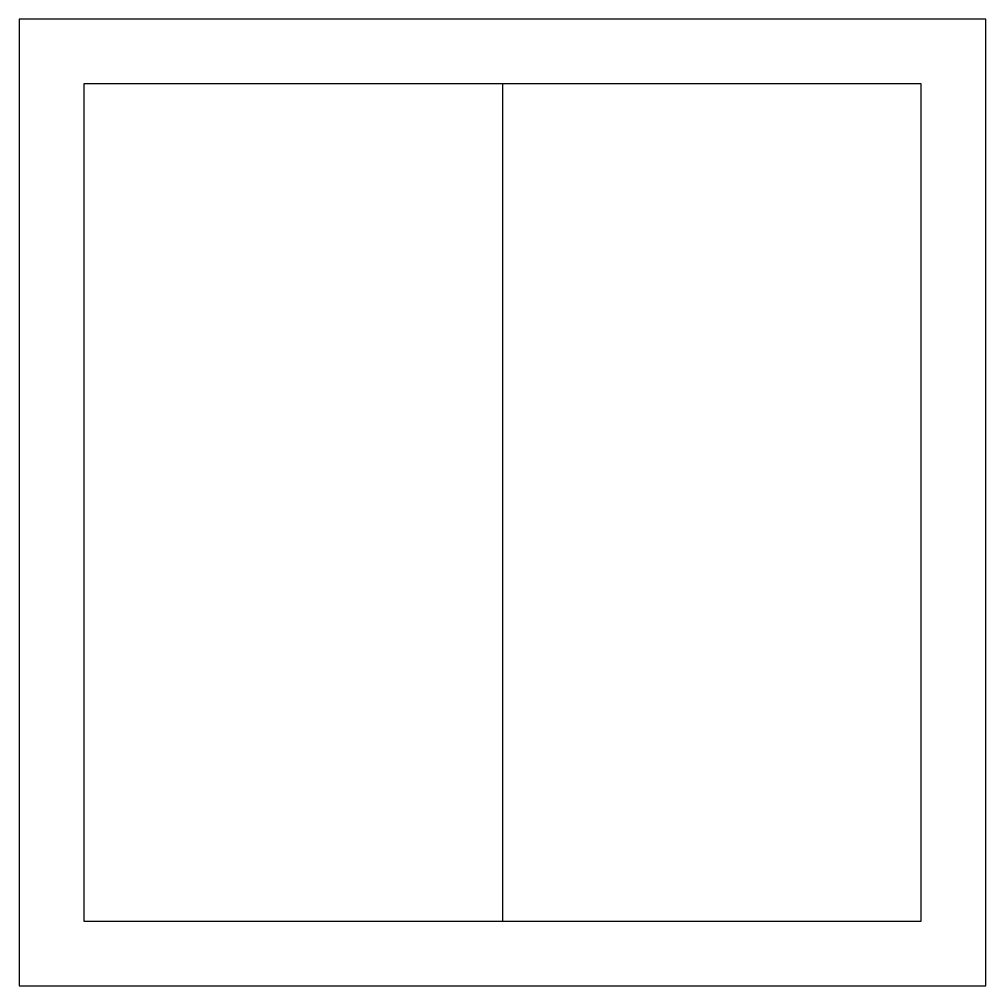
# Model space of a CAD drawing. Header units: feet. Extents: x -0.5 to 0.5, y -0.5 to 0.5.
import ezdxf

# ---------------------------------------------------------------- set-up
doc = ezdxf.new("R2010")
doc.units = ezdxf.units.FT
doc.header["$MEASUREMENT"] = 0

msp = doc.modelspace()

# ---------------------------------------------------------------- linework, layer by layer
msp.add_line((0, 0.4333, 1.0001), (0, -0.4333, 1.0001))
at = {"elevation": 1.0001}
msp.add_lwpolyline([(-0.4333, 0.4333), (-0.4333, -0.4333), (0.4333, -0.4333), (0.4333, 0.4333)], close=True, dxfattribs=at)
msp.add_3dface([(0.5, 0.5, 1), (-0.5, 0.5, 1), (-0.5, -0.5, 1), (0.5, -0.5, 1)])
at = {"layer": 'Defpoints'}
msp.add_point((0, 0), dxfattribs=at)

doc.saveas('drawing.dxf')
